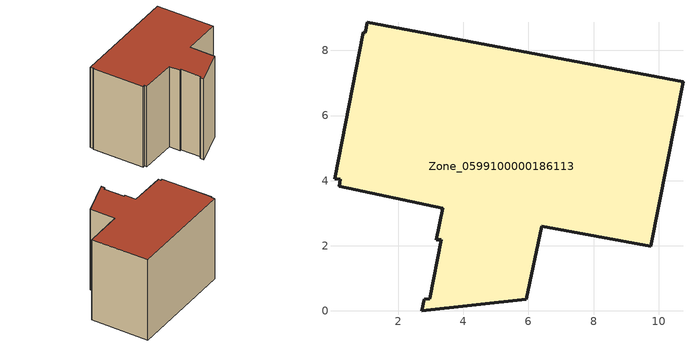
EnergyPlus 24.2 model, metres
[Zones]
Zone_0599100000186113
 floor ground (C_G): 3.16,2.18 3.36,3.15 0.18,3.82 0.22,4.04 0.04,4.05 0.92,8.56 0.99,8.54 1.04,8.87 10.75,7.04 9.76,1.98 6.41,2.6 5.94,0.36 2.72,0 2.79,0.36 2.97,0.36 3.32,2.18 z0
 wall outside (C_F): 2.72,0 5.94,0.36 6.41,2.6 9.76,1.98 10.75,7.04 1.04,8.87 0.99,8.54 0.92,8.56 0.04,4.05 0.22,4.04 0.18,3.82 3.36,3.15 3.16,2.18 3.32,2.18 2.97,0.36 2.79,0.36 2.72,0 z0:7.62
 roof outside (C_R): 2.97,0.36 2.79,0.36 2.72,0 5.94,0.36 6.41,2.6 9.76,1.98 10.75,7.04 1.04,8.87 0.99,8.54 0.92,8.56 0.04,4.05 0.22,4.04 0.18,3.82 3.36,3.15 3.16,2.18 3.32,2.18 z7.62
[BUILDING]
Pand.0599100000186113: North Axis=0; Terrain=City; Loads Convergence Tolerance Value=0.04; Temperature Convergence Tolerance Value=0.4; Solar Distribution=FullExterior; Maximum Number of Warmup Days=25; Minimum Number of Warmup Days=1
[Site:Location]
Rotterdam.The.Hague.AP_ZH_NLD Design_Conditions: Latitude=51.96; Longitude=4.45; Time Zone=1; Elevation=-4.5
[SITE:GROUNDTEMPERATURE:BUILDINGSURFACE]
18, 18, 18, 18, 18, 18, 18, 18, 18, 18, 18, 18
[MATERIAL] Thermal Absorptance=0.9; Solar Absorptance=0.7; Visible Absorptance=0.7
Name | Roughness | Thickness | Conductivity | Density | Specific Heat
G.TC.1975-1991 | MediumSmooth | 0.15 | 0.288461 | 540 | 1210
F.TC.1975-1991 | Rough | 0.3 | 0.230769 | 1920 | 840
R.TC.1975-1991 | MediumRough | 0.2 | 0.153846 | 1500 | 1000
[CONSTRUCTION]
C_G: G.TC.1975-1991
C_F: F.TC.1975-1991
C_R: R.TC.1975-1991
[ZONE]
Zone_0599100000186113: Type=1; Multiplier=1; Ceiling Height=Autocalculate; Volume=Autocalculate; Floor Area=autocalculate; Part of Total Floor Area=Yes
[ZONEINFILTRATION:DESIGNFLOWRATE]
Infil_Zone_0599100000186113: Zone or ZoneList or Space or SpaceList=Zone_0599100000186113; Schedule=AlwaysOn; Design Flow Rate Calculation Method=Flow/Area; Flow Rate per Floor Area=0.003; Constant Term Coefficient=1; Temperature Term Coefficient=0; Velocity Term Coefficient=0; Velocity Squared Term Coefficient=0
[HVACTEMPLATE:ZONE:IDEALLOADSAIRSYSTEM]
Zone_0599100000186113: Maximum Heating Supply Air Temperature=50; Minimum Cooling Supply Air Temperature=13; Maximum Heating Supply Air Humidity Ratio=0.0156; Minimum Cooling Supply Air Humidity Ratio=0.0077; Heating Limit=NoLimit; Cooling Limit=NoLimit; Dehumidification Control Type=ConstantSensibleHeatRatio; Cooling Sensible Heat Ratio=0.7; Dehumidification Setpoint=60; Humidification Control Type=None; Humidification Setpoint=30; Outdoor Air Method=None; Outdoor Air Flow Rate per Person=0.00944; Outdoor Air Flow Rate per Zone Floor Area=0; Outdoor Air Flow Rate per Zone=0; Demand Controlled Ventilation Type=None; Outdoor Air Economizer Type=NoEconomizer; Heat Recovery Type=None; Sensible Heat Recovery Effectiveness=0.7; Latent Heat Recovery Effectiveness=0.65
[ZONECONTROL:THERMOSTAT]
ThermostatControl_Zone_0599100000186113: Zone or ZoneList=Zone_0599100000186113; Control Type Schedule=DualSetpointControlType; Control 1=Thermostat_Zone_0599100000186113; Temperature Difference Between Cutout And Setpoint=0
[THERMOSTATSETPOINT:DUALSETPOINT]
Thermostat_Zone_0599100000186113: Heating Setpoint Temperature Schedule=HeatingSetpoint_Zone_0599100000186113; Cooling Setpoint Temperature Schedule=CoolingSetpoint_Zone_0599100000186113
[SCHEDULE:COMPACT]
HeatingSetpoint_Zone_0599100000186113: Through: 12/31, For: AllDays, Until: 24:00, 21
CoolingSetpoint_Zone_0599100000186113: Through: 12/31, For: AllDays, Until: 24:00, 24
DualSetpointControlType: Through: 12/31, For: AllDays, Until: 24:00, 4
AlwaysOn: Through: 12/31, For: AllDays, Until: 24:00, 1
